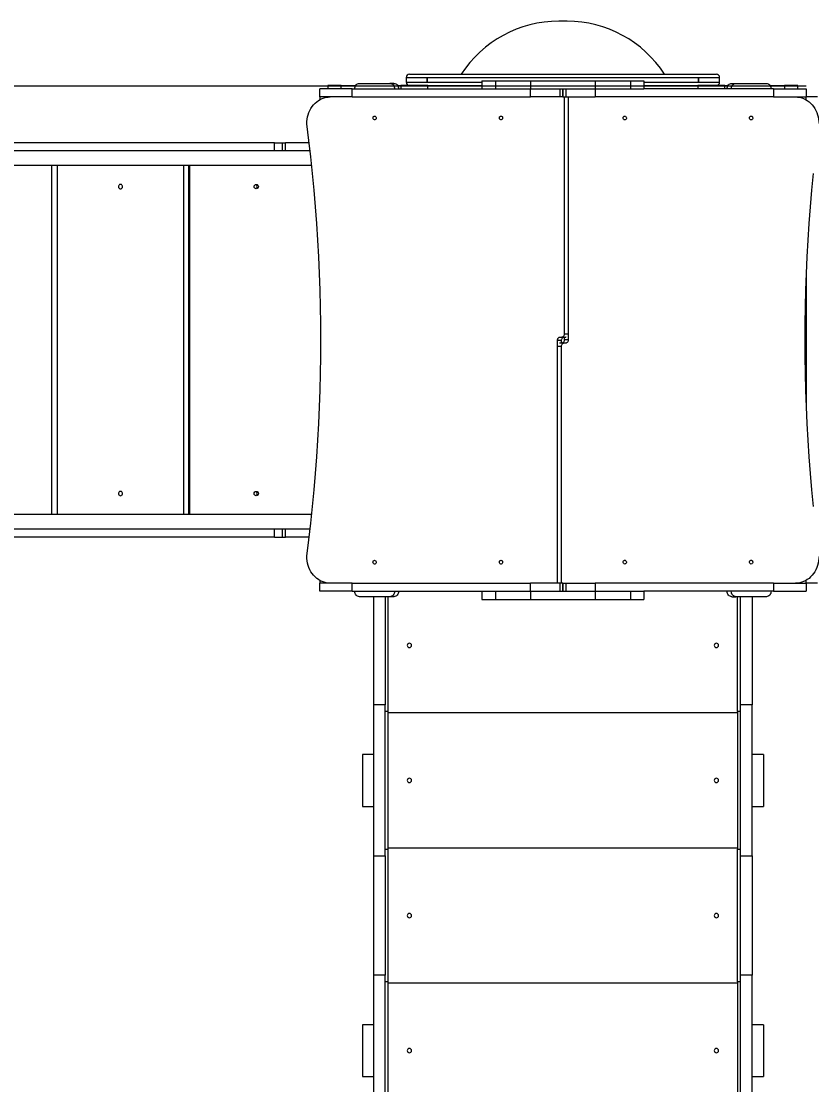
# Model space of a CAD drawing. Header units: millimetres. Extents: x -3852 to 3754, y -3689 to 3034.
# Drawn here: x -1274 to 189, y -314 to 1654 of the extents above; entities that cross this region are included whole.
import ezdxf

# ---------------------------------------------------------------- set-up
doc = ezdxf.new("R2010")
doc.units = ezdxf.units.MM
for name, color, linetype in [('DIKOM_ОБЪЕКТ', 7, 'Continuous'), ('DIKOM_РАЗМЕР_ЗОНА', 7, 'Continuous'), ('DIKOM_РАЗМЕР_ОБЪЕКТА', 7, 'Continuous')]:
    doc.layers.add(name, color=color, linetype=linetype)
doc.styles.add('style1', font='arial.ttf', dxfattribs={"width": 0.8})
doc.dimstyles.new('1-50', dxfattribs={"dimtxt": 300, "dimasz": 200, "dimexe": 100, "dimexo": 0, "dimgap": 100, "dimtad": 1, "dimtxsty": 'style1', "dimcen": 200, "dimclrd": 7, "dimclre": 7, "dimclrt": 7, "dimadec": 1, "dimazin": 2, "dimtfac": 1, "dimtmove": 0, "dimatfit": 2, "dimfxl": 0, "dimlwd": 25, "dimlwe": 18, "dimarcsym": 0})

# ---------------------------------------------------------------- blocks, each defined once
blk = doc.blocks.new('*D0')
at = {"layer": 'Defpoints', "color": 0, "transparency": 16777216}
for p in [(-1645.6, 756.6), (2216.6, 747.4), (2216.6, -2337.9)]:
    blk.add_point(p, dxfattribs=at)
at = {"layer": 'DIKOM_РАЗМЕР_ОБЪЕКТА', "color": 7, "lineweight": 18, "transparency": 16777216}
for p, q in [((-1645.6, 756.6), (-1645.6, -2437.9)), ((2216.6, 747.4), (2216.6, -2437.9))]:
    blk.add_line(p, q, dxfattribs=at)
at = {"layer": 'DIKOM_РАЗМЕР_ОБЪЕКТА', "color": 7, "lineweight": 25, "transparency": 16777216}
blk.add_line((-1445.6, -2337.9), (2016.6, -2337.9), dxfattribs=at)
at = {"layer": 'DIKOM_РАЗМЕР_ОБЪЕКТА', "color": 7, "transparency": 16777216}
for points in [[(-1445.6, -2304.6), (-1445.6, -2371.2), (-1645.6, -2337.9)], [(2016.6, -2304.6), (2016.6, -2371.2), (2216.6, -2337.9)]]:
    blk.add_solid(points, dxfattribs=at)
at = {"layer": 'DIKOM_РАЗМЕР_ОБЪЕКТА', "color": 7, "transparency": 16777216, "insert": (156.9, -2084.6), "char_height": 300, "attachment_point": 5, "style": 'style1'}
blk.add_mtext('3900', dxfattribs=at)
blk = doc.blocks.new('*D1')
at = {"layer": 'Defpoints', "color": 0, "transparency": 16777216}
for p in [(-1988.2, 1533.9), (178.5, 1533.9), (178.5, -1516.1)]:
    blk.add_point(p, dxfattribs=at)
at = {"layer": 'DIKOM_РАЗМЕР_ОБЪЕКТА', "color": 7, "lineweight": 18, "transparency": 16777216}
for p, q in [((178.5, 1533.9), (-2088.2, 1533.9)), ((178.5, -1516.1), (-2088.2, -1516.1))]:
    blk.add_line(p, q, dxfattribs=at)
at = {"layer": 'DIKOM_РАЗМЕР_ОБЪЕКТА', "color": 7, "lineweight": 25, "transparency": 16777216}
blk.add_line((-1988.2, -1316.1), (-1988.2, 1333.9), dxfattribs=at)
at = {"layer": 'DIKOM_РАЗМЕР_ОБЪЕКТА', "color": 7, "transparency": 16777216}
for points in [[(-2021.5, 1333.9), (-1954.8, 1333.9), (-1988.2, 1533.9)], [(-2021.5, -1316.1), (-1954.8, -1316.1), (-1988.2, -1516.1)]]:
    blk.add_solid(points, dxfattribs=at)
at = {"layer": 'DIKOM_РАЗМЕР_ОБЪЕКТА', "color": 7, "transparency": 16777216, "insert": (-2241.4, 17.3), "char_height": 300, "attachment_point": 5, "rotation": 90, "style": 'style1'}
blk.add_mtext('3050', dxfattribs=at)
blk = doc.blocks.new('*D2')
at = {"layer": 'Defpoints', "color": 0, "transparency": 16777216}
for p in [(3754.4, 468), (-3145.6, -2016.1), (3754.4, -3589.2)]:
    blk.add_point(p, dxfattribs=at)
at = {"layer": 'DIKOM_РАЗМЕР_ЗОНА', "color": 7, "lineweight": 18, "transparency": 16777216}
for p, q in [((3754.4, 468), (3754.4, -3689.2)), ((-3145.6, -2016.1), (-3145.6, -3689.2))]:
    blk.add_line(p, q, dxfattribs=at)
at = {"layer": 'DIKOM_РАЗМЕР_ЗОНА', "color": 7, "lineweight": 25, "transparency": 16777216}
blk.add_line((-2945.6, -3589.2), (3554.4, -3589.2), dxfattribs=at)
at = {"layer": 'DIKOM_РАЗМЕР_ЗОНА', "color": 7, "transparency": 16777216}
for points in [[(-2945.6, -3555.9), (-2945.6, -3622.5), (-3145.6, -3589.2)], [(3554.4, -3555.9), (3554.4, -3622.5), (3754.4, -3589.2)]]:
    blk.add_solid(points, dxfattribs=at)
at = {"layer": 'DIKOM_РАЗМЕР_ЗОНА', "color": 7, "transparency": 16777216, "insert": (461.9, -3336), "char_height": 300, "attachment_point": 5, "style": 'style1'}
blk.add_mtext('6900', dxfattribs=at)

msp = doc.modelspace()

# ---------------------------------------------------------------- linework, layer by layer
at = {"layer": 'DIKOM_ОБЪЕКТ', "color": 7, "linetype": 'Continuous', "lineweight": 15}
for p, q in [((-263.708, 1653.883), (-279.216, 1653.883)), ((-555.462, 1555.883), (-517.413, 1555.883)), ((-517.413, 1555.883), (-25.511, 1555.883)), ((-25.511, 1555.883), (12.538, 1555.883)), ((-647.994, 1538.883), (-591.685, 1538.883)), ((-584.192, 1538.883), (-591.685, 1538.883)), ((-561.462, 1549.883), (-561.462, 1540.883)), ((-561.462, 1549.883), (-522.609, 1549.883)), ((-561.462, 1540.883), (-522.609, 1540.883)), ((-522.609, 1549.883), (-20.315, 1549.883)), ((-522.609, 1549.883), (-522.609, 1540.883)), ((-522.609, 1540.883), (-522.609, 1549.883)), ((-522.609, 1540.883), (-421.462, 1540.883)), ((-421.462, 1543.883), (-421.462, 1528.883)), ((-421.462, 1543.883), (-396.439, 1543.883)), ((-421.462, 1543.883), (-421.462, 1528.883)), ((-396.439, 1543.883), (-396.439, 1528.883)), ((-396.439, 1543.883), (-331.407, 1543.883)), ((-331.407, 1543.883), (-331.407, 1528.883)), ((-331.407, 1543.883), (-211.517, 1543.883)), ((-211.517, 1543.883), (-211.517, 1528.883)), ((-211.517, 1543.883), (-146.485, 1543.883)), ((-146.485, 1543.883), (-146.485, 1528.883)), ((-146.485, 1543.883), (-121.462, 1543.883)), ((-121.462, 1543.883), (-121.462, 1528.883)), ((-121.462, 1543.883), (-121.462, 1528.883)), ((-121.462, 1540.883), (-20.315, 1540.883)), ((-20.315, 1540.883), (-20.315, 1549.883)), ((-20.315, 1549.883), (-20.315, 1540.883)), ((-20.315, 1549.883), (18.538, 1549.883)), ((-20.315, 1540.883), (18.538, 1540.883)), ((18.538, 1540.883), (18.538, 1549.883)), ((41.294, 1538.883), (48.794, 1538.883)), ((48.794, 1538.883), (105.086, 1538.883)), ((-721.462, 1513.883), (-721.462, 1528.883)), ((-661.407, 1528.883), (-721.462, 1528.883)), ((-721.462, 1513.883), (-721.462, 1528.883)), ((-706.462, 1534.883), (-706.462, 1528.883)), ((-681.462, 1534.883), (-706.462, 1534.883)), ((-681.462, 1534.883), (-654.924, 1534.883)), ((-681.462, 1528.883), (-681.462, 1534.883)), ((-661.407, 1513.883), (-661.407, 1528.883)), ((-661.407, 1528.883), (-421.1, 1528.883)), ((-577.262, 1534.883), (-571.462, 1534.883)), ((-571.462, 1534.883), (-571.462, 1528.883)), ((-521.462, 1534.883), (-571.462, 1534.883)), ((-521.462, 1528.883), (-521.462, 1534.883)), ((-521.462, 1534.883), (-421.462, 1534.883)), ((-421.1, 1528.883), (-396.439, 1528.883)), ((-396.439, 1528.883), (-331.407, 1528.883)), ((-331.407, 1528.883), (-211.517, 1528.883)), ((-331.407, 1513.883), (-331.407, 1528.883)), ((-276.679, 1513.883), (-276.679, 1528.883)), ((-271.462, 1513.883), (-271.462, 1528.883)), ((-271.462, 1528.883), (-271.462, 1513.883)), ((-266.245, 1528.883), (-266.245, 1513.883)), ((-211.517, 1528.883), (-146.485, 1528.883)), ((-211.517, 1528.883), (-211.517, 1513.883)), ((-146.485, 1528.883), (-121.824, 1528.883)), ((118.483, 1528.883), (-121.824, 1528.883)), ((-121.462, 1534.883), (-21.462, 1534.883)), ((-21.462, 1534.883), (-21.462, 1528.883)), ((28.538, 1534.883), (-21.462, 1534.883)), ((28.538, 1528.883), (28.538, 1534.883)), ((28.538, 1534.883), (34.366, 1534.883)), ((112.014, 1534.883), (138.538, 1534.883)), ((118.483, 1528.883), (118.483, 1513.883)), ((118.483, 1528.883), (178.538, 1528.883)), ((163.538, 1534.883), (138.538, 1534.883)), ((138.538, 1534.883), (138.538, 1528.883)), ((163.538, 1528.883), (163.538, 1534.883)), ((178.538, 1528.883), (178.538, 1513.883)), ((-661.407, 1513.883), (-721.462, 1513.883)), ((-721.462, 1513.883), (-721.462, 1508.631)), ((-661.407, 1513.883), (-331.407, 1513.883)), ((-276.679, 1513.883), (-331.407, 1513.883)), ((-271.462, 1513.883), (-276.679, 1513.883)), ((-271.462, 1513.883), (-266.245, 1513.883)), ((-268.992, 1513.883), (-268.992, 1074.883)), ((-266.245, 1513.883), (-211.517, 1513.883)), ((-260.81, 1064.883), (-260.81, 1513.883)), ((118.483, 1513.883), (-211.517, 1513.883)), ((118.483, 1513.883), (178.538, 1513.883)), ((199.538, 1513.883), (178.538, 1513.883)), ((178.538, 1508.627), (178.538, 1513.883)), ((-804.916, 1428.883), (-1427.933, 1428.883)), ((-804.916, 1413.883), (-804.916, 1428.883)), ((-804.916, 1428.883), (-790.118, 1428.883)), ((-790.118, 1413.883), (-790.118, 1428.883)), ((-790.118, 1428.883), (-784.594, 1428.883)), ((-784.594, 1413.883), (-784.594, 1428.883)), ((-741.05, 1428.883), (-784.594, 1428.883)), ((-739.289, 1413.883), (-1634.393, 1413.883)), ((-736.308, 1386.883), (-1634.393, 1386.883)), ((-1217.066, 740.883), (-1217.066, 1386.883)), ((-1207.276, 1386.883), (-1207.276, 740.883)), ((-972.791, 740.883), (-972.791, 1386.883)), ((-963.427, 740.883), (-963.427, 1386.883)), ((-962.267, 1386.883), (-962.267, 740.883)), ((178.538, 1180.057), (178.538, 947.709)), ((-281.987, 1062.883), (-281.987, 613.883)), ((-274.493, 1062.883), (-281.987, 1062.883)), ((-274.19, 1068.883), (-276.789, 1068.883)), ((-274.493, 1062.883), (-274.493, 1058.883)), ((-266.697, 1068.883), (-274.19, 1068.883)), ((-262.789, 1074.883), (-268.992, 1074.883)), ((-268.31, 1064.883), (-268.31, 1068.883)), ((-268.31, 1064.883), (-260.81, 1064.883)), ((-280.107, 1052.883), (-273.8, 1052.883)), ((-276.104, 1058.883), (-268.604, 1058.883)), ((-273.8, 613.883), (-273.8, 1052.883)), ((-268.604, 1058.883), (-266.006, 1058.883)), ((-736.308, 740.883), (-1634.393, 740.883)), ((-739.289, 713.883), (-1634.393, 713.883)), ((-804.916, 698.883), (-804.916, 713.883)), ((-790.118, 698.883), (-790.118, 713.883)), ((-784.594, 698.883), (-784.594, 713.883)), ((-804.916, 698.883), (-1427.933, 698.883)), ((-804.916, 698.883), (-790.118, 698.883)), ((-790.118, 698.883), (-784.594, 698.883)), ((-741.05, 698.883), (-784.594, 698.883)), ((-721.462, 619.135), (-721.462, 613.883)), ((-721.462, 598.883), (-721.462, 613.883)), ((-661.407, 613.883), (-721.462, 613.883)), ((-721.462, 598.883), (-721.462, 613.883)), ((-661.407, 598.883), (-661.407, 613.883)), ((-661.407, 613.883), (-331.407, 613.883)), ((-331.407, 598.883), (-331.407, 613.883)), ((-276.679, 613.883), (-331.407, 613.883)), ((-276.679, 598.883), (-276.679, 613.883)), ((-271.462, 613.883), (-276.679, 613.883)), ((-271.462, 598.883), (-271.462, 613.883)), ((-271.462, 613.883), (-271.462, 598.883)), ((-271.462, 613.883), (-266.245, 613.883)), ((-266.245, 613.883), (-266.245, 598.883)), ((-266.245, 613.883), (-211.517, 613.883)), ((-211.517, 613.883), (-211.517, 598.883)), ((118.483, 613.883), (-211.517, 613.883)), ((118.483, 613.883), (118.483, 598.883)), ((118.483, 613.883), (178.538, 613.883)), ((178.538, 613.883), (178.538, 619.139)), ((199.538, 613.883), (178.538, 613.883)), ((178.538, 613.883), (178.538, 598.883)), ((-661.407, 598.883), (-721.462, 598.883)), ((-661.407, 598.883), (-421.1, 598.883)), ((-421.462, 598.883), (-421.462, 583.883)), ((-421.462, 598.883), (-421.462, 583.883)), ((-421.1, 598.883), (-396.439, 598.883)), ((-396.439, 598.883), (-396.439, 583.883)), ((-396.439, 598.883), (-331.407, 598.883)), ((-331.407, 598.883), (-331.407, 583.883)), ((-331.407, 598.883), (-211.517, 598.883)), ((-211.517, 598.883), (-211.517, 583.883)), ((-211.517, 598.883), (-146.485, 598.883)), ((-146.485, 598.883), (-146.485, 583.883)), ((-146.485, 598.883), (-121.824, 598.883)), ((118.483, 598.883), (-121.824, 598.883)), ((-121.462, 598.883), (-121.462, 583.883)), ((-121.462, 598.883), (-121.462, 583.883)), ((118.483, 598.883), (178.538, 598.883)), ((-591.685, 588.883), (-647.994, 588.883)), ((-621.462, 388.634), (-621.462, 588.883)), ((-600.462, 588.883), (-600.462, 388.634)), ((-594.462, 376.211), (-594.462, 588.883)), ((-584.192, 588.883), (-591.685, 588.883)), ((-421.462, 583.883), (-396.439, 583.883)), ((-396.439, 583.883), (-331.407, 583.883)), ((-331.407, 583.883), (-211.517, 583.883)), ((-211.517, 583.883), (-146.485, 583.883)), ((-146.485, 583.883), (-121.462, 583.883)), ((41.294, 588.883), (48.794, 588.883)), ((105.086, 588.883), (48.794, 588.883)), ((51.538, 376.211), (51.538, 588.883)), ((57.538, 388.634), (57.538, 588.883)), ((78.538, 588.883), (78.538, 388.634)), ((-600.462, 388.634), (-621.462, 388.634)), ((-621.462, 109.133), (-621.462, 388.634)), ((-600.462, 109.133), (-600.462, 388.634)), ((-594.462, 376.211), (-600.462, 376.211)), ((-594.462, 121.555), (-594.462, 376.211)), ((51.538, 376.211), (51.538, 121.555)), ((57.538, 376.211), (51.538, 376.211)), ((78.538, 388.634), (57.538, 388.634)), ((57.538, 109.133), (57.538, 388.634)), ((78.538, 109.133), (78.538, 388.634)), ((51.538, 373.883), (-594.462, 373.883)), ((-621.462, 296.883), (-642.462, 296.883)), ((-642.462, 296.883), (-642.462, 200.883)), ((99.538, 296.883), (78.538, 296.883)), ((99.538, 296.883), (99.538, 200.883)), ((-642.462, 200.883), (-621.462, 200.883)), ((78.538, 200.883), (99.538, 200.883)), ((-600.462, 121.555), (-594.462, 121.555)), ((-594.462, 123.883), (51.538, 123.883)), ((-594.462, -123.789), (-594.462, 121.555)), ((51.538, -123.789), (51.538, 121.555)), ((51.538, 121.555), (57.538, 121.555)), ((-621.462, 109.133), (-600.462, 109.133)), ((-621.462, -111.366), (-621.462, 109.133)), ((-600.462, 109.133), (-600.462, -111.366)), ((57.538, 109.133), (78.538, 109.133)), ((57.538, -111.366), (57.538, 109.133)), ((78.538, 109.133), (78.538, -111.366)), ((-600.462, -111.366), (-621.462, -111.366)), ((-621.462, -390.867), (-621.462, -111.366)), ((-600.462, -390.867), (-600.462, -111.366)), ((78.538, -111.366), (57.538, -111.366)), ((57.538, -390.867), (57.538, -111.366)), ((78.538, -390.867), (78.538, -111.366)), ((-594.462, -123.789), (-600.462, -123.789)), ((-594.462, -378.445), (-594.462, -123.789)), ((51.538, -126.117), (-594.462, -126.117)), ((51.538, -123.789), (51.538, -378.445)), ((57.538, -123.789), (51.538, -123.789)), ((-621.462, -203.117), (-642.462, -203.117)), ((-642.462, -203.117), (-642.462, -299.117)), ((99.538, -203.117), (78.538, -203.117)), ((99.538, -203.117), (99.538, -299.117)), ((-642.462, -299.117), (-621.462, -299.117)), ((78.538, -299.117), (99.538, -299.117))]:
    msp.add_line(p, q, dxfattribs=at)
at = {"layer": 'DIKOM_ОБЪЕКТ', "color": 7, "linetype": 'Continuous', "lineweight": 15, "flags": 128}
for points in [[(-656.657, 1528.883), (-656.49, 1530.834), (-655.997, 1532.71), (-655.197, 1534.439), (-654.12, 1535.954), (-652.807, 1537.198), (-651.309, 1538.122), (-649.684, 1538.691), (-647.994, 1538.883)], [(-591.685, 1538.883), (-589.995, 1538.691), (-588.37, 1538.122), (-586.872, 1537.198), (-585.56, 1535.954), (-584.482, 1534.439), (-583.682, 1532.71), (-583.189, 1530.834), (-583.022, 1528.883)], [(-584.192, 1538.883), (-582.502, 1538.691), (-580.877, 1538.122), (-579.379, 1537.198), (-578.066, 1535.954), (-576.989, 1534.439), (-576.189, 1532.71), (-575.696, 1530.834), (-575.529, 1528.883)], [(32.634, 1528.883), (32.801, 1530.834), (33.293, 1532.71), (34.094, 1534.439), (35.171, 1535.954), (36.483, 1537.198), (37.98, 1538.122), (39.605, 1538.691), (41.294, 1538.883)], [(40.134, 1528.883), (40.301, 1530.834), (40.793, 1532.71), (41.594, 1534.439), (42.671, 1535.954), (43.983, 1537.198), (45.48, 1538.122), (47.105, 1538.691), (48.794, 1538.883)], [(105.086, 1538.883), (106.776, 1538.691), (108.4, 1538.122), (109.897, 1537.198), (111.21, 1535.954), (112.287, 1534.439), (113.087, 1532.71), (113.58, 1530.834), (113.746, 1528.883)], [(-745.452, 1463.883), (-745.287, 1468.241), (-744.794, 1472.565), (-743.976, 1476.824), (-742.839, 1480.984), (-741.393, 1485.014), (-739.649, 1488.883), (-737.618, 1492.562), (-735.318, 1496.022), (-732.765, 1499.238), (-729.979, 1502.185), (-726.981, 1504.841), (-723.794, 1507.184), (-720.443, 1509.198), (-716.952, 1510.868), (-713.348, 1512.179), (-709.659, 1513.123), (-705.912, 1513.693), (-702.137, 1513.883)], [(159.213, 1513.883), (162.987, 1513.693), (166.732, 1513.123), (170.42, 1512.179), (174.023, 1510.868), (177.513, 1509.198), (180.863, 1507.184), (184.049, 1504.841), (187.046, 1502.185), (189.831, 1499.238), (192.383, 1496.022), (194.683, 1492.562), (196.713, 1488.883), (198.457, 1485.014), (199.903, 1480.984), (201.038, 1476.824), (201.856, 1472.565), (202.349, 1468.241), (202.514, 1463.883)], [(-619.84, 1478.383), (-618.855, 1478.193), (-617.977, 1477.645), (-617.301, 1476.797), (-616.9, 1475.742), (-616.818, 1474.594), (-617.063, 1473.477), (-617.609, 1472.513), (-618.396, 1471.805), (-619.341, 1471.431), (-620.339, 1471.431), (-621.283, 1471.805), (-622.07, 1472.513), (-622.616, 1473.477), (-622.861, 1474.594), (-622.779, 1475.742), (-622.378, 1476.797), (-621.702, 1477.645), (-620.824, 1478.193), (-619.84, 1478.383)], [(-385.941, 1478.383), (-384.957, 1478.193), (-384.079, 1477.645), (-383.403, 1476.797), (-383.002, 1475.742), (-382.92, 1474.594), (-383.165, 1473.477), (-383.711, 1472.513), (-384.498, 1471.805), (-385.442, 1471.431), (-386.44, 1471.431), (-387.384, 1471.805), (-388.172, 1472.513), (-388.718, 1473.477), (-388.963, 1474.594), (-388.881, 1475.742), (-388.48, 1476.797), (-387.804, 1477.645), (-386.926, 1478.193), (-385.941, 1478.383)], [(-156.887, 1471.383), (-157.871, 1471.573), (-158.748, 1472.121), (-159.424, 1472.969), (-159.825, 1474.024), (-159.907, 1475.172), (-159.662, 1476.289), (-159.117, 1477.254), (-158.329, 1477.961), (-157.386, 1478.335), (-156.388, 1478.335), (-155.444, 1477.961), (-154.657, 1477.254), (-154.111, 1476.289), (-153.866, 1475.172), (-153.948, 1474.024), (-154.349, 1472.969), (-155.025, 1472.121), (-155.902, 1471.573), (-156.887, 1471.383)], [(76.94, 1471.383), (75.956, 1471.573), (75.079, 1472.121), (74.403, 1472.969), (74.002, 1474.024), (73.92, 1475.172), (74.164, 1476.289), (74.71, 1477.254), (75.498, 1477.961), (76.441, 1478.335), (77.439, 1478.335), (78.383, 1477.961), (79.17, 1477.254), (79.716, 1476.289), (79.961, 1475.172), (79.879, 1474.024), (79.478, 1472.969), (78.802, 1472.121), (77.924, 1471.573), (76.94, 1471.383)], [(-745.452, 663.883), (-741.585, 694.445), (-738.026, 725.056), (-734.775, 755.714), (-731.832, 786.412), (-729.197, 817.148), (-726.872, 847.917), (-724.857, 878.716), (-723.15, 909.539), (-721.754, 940.383), (-720.668, 971.243), (-719.892, 1002.116), (-719.427, 1032.998), (-719.271, 1063.883), (-719.427, 1094.769), (-719.892, 1125.65), (-720.668, 1156.523), (-721.754, 1187.384), (-723.15, 1218.227), (-724.857, 1249.051), (-726.872, 1279.849), (-729.197, 1310.618), (-731.832, 1341.354), (-734.775, 1372.053), (-738.026, 1402.71), (-741.585, 1433.321), (-745.452, 1463.883)], [(191.84, 1372.053), (188.898, 1341.354), (186.265, 1310.618), (183.94, 1279.849), (181.925, 1249.051), (180.22, 1218.227), (178.824, 1187.384), (177.738, 1156.523), (176.962, 1125.65), (176.497, 1094.769), (176.342, 1063.883), (176.497, 1032.998), (176.962, 1002.116), (177.738, 971.243), (178.824, 940.383), (180.22, 909.539), (181.925, 878.716), (183.94, 847.917), (186.265, 817.148), (188.898, 786.412), (191.84, 755.714)], [(-1090.033, 1343.883), (-1088.927, 1344.061), (-1087.92, 1344.578), (-1087.1, 1345.389), (-1086.541, 1346.422), (-1086.292, 1347.584), (-1086.375, 1348.773), (-1086.784, 1349.883), (-1087.481, 1350.815), (-1088.405, 1351.487), (-1089.474, 1351.838), (-1090.592, 1351.838), (-1091.661, 1351.487), (-1092.585, 1350.815), (-1093.282, 1349.883), (-1093.691, 1348.773), (-1093.774, 1347.584), (-1093.526, 1346.422), (-1092.966, 1345.389), (-1092.147, 1344.578), (-1091.139, 1344.061), (-1090.033, 1343.883)], [(-276.789, 1068.883), (-277.803, 1068.768), (-278.778, 1068.426), (-279.677, 1067.872), (-280.464, 1067.126), (-281.111, 1066.217), (-281.591, 1065.179), (-281.887, 1064.054), (-281.987, 1062.883)], [(-269.296, 1068.883), (-270.31, 1068.768), (-271.285, 1068.426), (-272.183, 1067.872), (-272.971, 1067.126), (-273.617, 1066.217), (-274.098, 1065.179), (-274.394, 1064.054), (-274.493, 1062.883)], [(-268.992, 1074.883), (-269.092, 1073.713), (-269.388, 1072.587), (-269.868, 1071.55), (-270.515, 1070.64), (-271.302, 1069.894), (-272.201, 1069.34), (-273.176, 1068.998), (-274.19, 1068.883)], [(-273.506, 1058.883), (-272.492, 1058.998), (-271.517, 1059.34), (-270.619, 1059.894), (-269.832, 1060.64), (-269.185, 1061.55), (-268.705, 1062.587), (-268.41, 1063.713), (-268.31, 1064.883)], [(-265.369, 1069.082), (-265.683, 1068.998), (-266.697, 1068.883)], [(-266.006, 1058.883), (-264.992, 1058.998), (-264.017, 1059.34), (-263.119, 1059.894), (-262.332, 1060.64), (-261.685, 1061.55), (-261.205, 1062.587), (-260.91, 1063.713), (-260.81, 1064.883)], [(-277.725, 1058.584), (-277.118, 1058.768), (-276.104, 1058.883)], [(-273.8, 1052.883), (-273.7, 1054.054), (-273.405, 1055.179), (-272.924, 1056.217), (-272.278, 1057.126), (-271.491, 1057.872), (-270.592, 1058.426), (-269.618, 1058.768), (-268.604, 1058.883)], [(-1090.033, 775.883), (-1088.927, 776.061), (-1087.92, 776.578), (-1087.1, 777.389), (-1086.541, 778.422), (-1086.292, 779.584), (-1086.375, 780.773), (-1086.784, 781.883), (-1087.481, 782.815), (-1088.405, 783.487), (-1089.474, 783.838), (-1090.592, 783.838), (-1091.661, 783.487), (-1092.585, 782.815), (-1093.282, 781.883), (-1093.691, 780.773), (-1093.774, 779.584), (-1093.526, 778.422), (-1092.966, 777.389), (-1092.147, 776.578), (-1091.139, 776.061), (-1090.033, 775.883)], [(-702.137, 613.883), (-705.912, 614.073), (-709.659, 614.643), (-713.348, 615.587), (-716.952, 616.898), (-720.443, 618.568), (-723.794, 620.582), (-726.981, 622.925), (-729.979, 625.581), (-732.765, 628.528), (-735.318, 631.744), (-737.618, 635.204), (-739.649, 638.883), (-741.393, 642.752), (-742.839, 646.782), (-743.976, 650.942), (-744.794, 655.201), (-745.287, 659.525), (-745.452, 663.883)], [(-619.84, 656.383), (-618.855, 656.193), (-617.977, 655.645), (-617.301, 654.797), (-616.9, 653.742), (-616.818, 652.594), (-617.063, 651.477), (-617.609, 650.513), (-618.396, 649.805), (-619.341, 649.431), (-620.339, 649.431), (-621.283, 649.805), (-622.07, 650.513), (-622.616, 651.477), (-622.861, 652.594), (-622.779, 653.742), (-622.378, 654.797), (-621.702, 655.645), (-620.824, 656.193), (-619.84, 656.383)], [(-385.941, 656.383), (-384.957, 656.193), (-384.079, 655.645), (-383.403, 654.797), (-383.002, 653.742), (-382.92, 652.594), (-383.165, 651.477), (-383.711, 650.513), (-384.498, 649.805), (-385.442, 649.431), (-386.44, 649.431), (-387.384, 649.805), (-388.172, 650.513), (-388.718, 651.477), (-388.963, 652.594), (-388.881, 653.742), (-388.48, 654.797), (-387.804, 655.645), (-386.926, 656.193), (-385.941, 656.383)], [(-156.887, 649.383), (-157.871, 649.573), (-158.748, 650.121), (-159.424, 650.969), (-159.825, 652.024), (-159.907, 653.172), (-159.662, 654.289), (-159.117, 655.254), (-158.329, 655.961), (-157.386, 656.335), (-156.388, 656.335), (-155.444, 655.961), (-154.657, 655.254), (-154.111, 654.289), (-153.866, 653.172), (-153.948, 652.024), (-154.349, 650.969), (-155.025, 650.121), (-155.902, 649.573), (-156.887, 649.383)], [(76.94, 649.383), (75.956, 649.573), (75.079, 650.121), (74.403, 650.969), (74.002, 652.024), (73.92, 653.172), (74.164, 654.289), (74.71, 655.254), (75.498, 655.961), (76.441, 656.335), (77.439, 656.335), (78.383, 655.961), (79.17, 655.254), (79.716, 654.289), (79.961, 653.172), (79.879, 652.024), (79.478, 650.969), (78.802, 650.121), (77.924, 649.573), (76.94, 649.383)], [(202.514, 663.883), (202.349, 659.525), (201.856, 655.201), (201.038, 650.942), (199.903, 646.782), (198.457, 642.752), (196.713, 638.883), (194.683, 635.204), (192.383, 631.744), (189.831, 628.528), (187.046, 625.581), (184.049, 622.925), (180.863, 620.582), (177.513, 618.568), (174.023, 616.898), (170.42, 615.587), (166.732, 614.643), (162.987, 614.073), (159.213, 613.883)], [(-647.994, 588.883), (-649.684, 589.075), (-651.309, 589.644), (-652.807, 590.568), (-654.12, 591.812), (-655.197, 593.327), (-655.997, 595.056), (-656.49, 596.932), (-656.657, 598.883)], [(-583.022, 598.883), (-583.189, 596.932), (-583.682, 595.056), (-584.482, 593.327), (-585.56, 591.812), (-586.872, 590.568), (-588.37, 589.644), (-589.995, 589.075), (-591.685, 588.883)], [(-575.529, 598.883), (-575.696, 596.932), (-576.189, 595.056), (-576.989, 593.327), (-578.066, 591.812), (-579.379, 590.568), (-580.877, 589.644), (-582.502, 589.075), (-584.192, 588.883)], [(41.294, 588.883), (39.605, 589.075), (37.98, 589.644), (36.483, 590.568), (35.171, 591.812), (34.094, 593.327), (33.293, 595.056), (32.801, 596.932), (32.634, 598.883)], [(48.794, 588.883), (47.105, 589.075), (45.48, 589.644), (43.983, 590.568), (42.671, 591.812), (41.594, 593.327), (40.793, 595.056), (40.301, 596.932), (40.134, 598.883)], [(113.746, 598.883), (113.58, 596.932), (113.087, 595.056), (112.287, 593.327), (111.21, 591.812), (109.897, 590.568), (108.4, 589.644), (106.776, 589.075), (105.086, 588.883)]]:
    msp.add_lwpolyline(points, dxfattribs=at)
at = {"layer": 'DIKOM_ОБЪЕКТ', "color": 7, "linetype": 'Continuous', "lineweight": 15}
for centre in [(-838.843, 1347.886), (-838.843, 779.886)]:
    msp.add_circle(centre, 4.003, dxfattribs=at)
at = {"layer": 'DIKOM_ОБЪЕКТ', "color": 7, "linetype": 'Continuous', "lineweight": 15, "extrusion": (-7.42143e-17, 3.52276e-15, -1)}
for centre in [(555.462, 498.883), (-12.538, 498.883)]:
    msp.add_circle(centre, 4, dxfattribs=at)
at = {"layer": 'DIKOM_ОБЪЕКТ', "color": 7, "linetype": 'Continuous', "lineweight": 15, "extrusion": (-2.81608e-17, 3.48961e-15, -1)}
for centre in [(555.462, 248.883), (-12.538, 248.883)]:
    msp.add_circle(centre, 4, dxfattribs=at)
at = {"layer": 'DIKOM_ОБЪЕКТ', "color": 7, "linetype": 'Continuous', "lineweight": 15, "extrusion": (-1.9557e-16, 3.49148e-15, -1)}
for centre in [(555.462, -1.117), (-12.538, -1.117)]:
    msp.add_circle(centre, 4, dxfattribs=at)
at = {"layer": 'DIKOM_ОБЪЕКТ', "color": 7, "linetype": 'Continuous', "lineweight": 15, "extrusion": (-5.55112e-17, 3.67536e-15, -1)}
for centre in [(555.462, -251.117), (-12.538, -251.117)]:
    msp.add_circle(centre, 4, dxfattribs=at)
at = {"layer": 'DIKOM_ОБЪЕКТ', "color": 7, "linetype": 'Continuous', "lineweight": 15}
for centre, radius, start, end in [((-279.216, 1438.883), 215, 90, 147.030942), ((-263.708, 1438.883), 215, 32.969058, 90), ((-555.462, 1549.883), 6, 90, 180), ((12.538, 1549.883), 6, 0, 90), ((-555.462, 1540.883), 6, 180, 270), ((12.538, 1540.883), 6, 270, 0), ((-834.483, 1347.883), 4.03, 123.536989, 236.463011), ((-834.483, 779.883), 4.03, 123.536989, 236.463011)]:
    msp.add_arc(centre, radius, start, end, dxfattribs=at)

# ---------------------------------------------------------------- dimensions: what is measured, and where the dimension line sits
at = {"layer": 'DIKOM_РАЗМЕР_ЗОНА'}
dim = msp.add_linear_dim(base=(3754.427, -3589.192), p1=(-3145.573, -2016.117), p2=(3754.427, 468.045), dimstyle='1-50', dxfattribs=at)
dim.commit()
dim.dimension.update_dxf_attribs({"geometry": '*D2', "text_midpoint": (461.883, -3589.192), "dimtype": 160})
at = {"layer": 'DIKOM_РАЗМЕР_ОБЪЕКТА'}
dim = msp.add_linear_dim(base=(-1988.157, 1533.883), p1=(178.538, -1516.117), p2=(178.538, 1533.883), angle=90, dimstyle='1-50', dxfattribs=at)
dim.commit()
dim.dimension.update_dxf_attribs({"geometry": '*D1', "text_midpoint": (-1988.157, 17.255), "dimtype": 160})
dim = msp.add_linear_dim(base=(2216.649, -2337.904), p1=(-1645.573, 756.639), p2=(2216.649, 747.383), text='3900', dimstyle='1-50', dxfattribs=at)
dim.commit()
dim.dimension.update_dxf_attribs({"geometry": '*D0', "text_midpoint": (156.888, -2337.904), "dimtype": 160})

doc.saveas('drawing.dxf')
